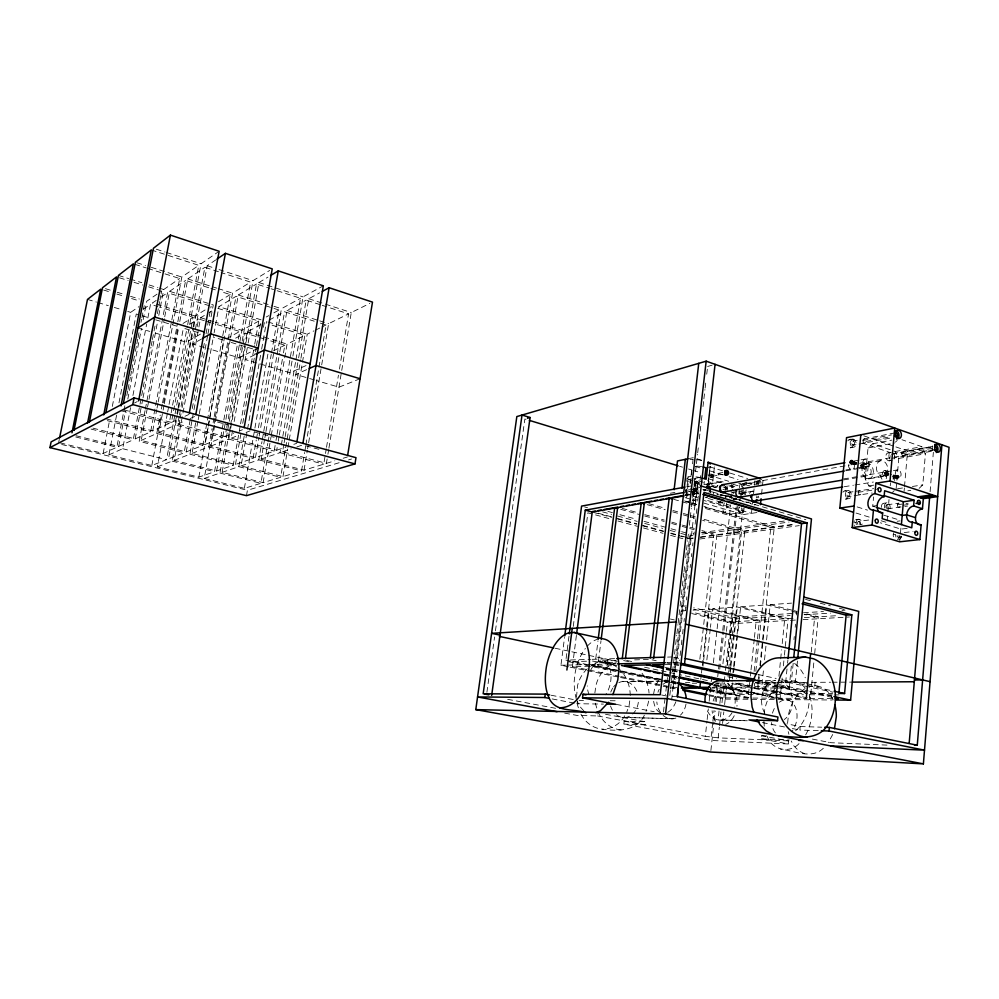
<?xml version="1.0" encoding="UTF-8"?>
<svg xmlns="http://www.w3.org/2000/svg" width="999" height="999" viewBox="0 0 999 999"><rect width="100%" height="100%" fill="white"/><g stroke="black" fill="none" stroke-linecap="round" stroke-linejoin="round"><path stroke-width="0.75" stroke-dasharray="5 3.75" d="M727.747 490.309L726.997 485.714M704.72 489.398A3.634 2.797 80 0 0 704.52 490.284L704.857 490.646A3.634 2.797 80.1 0 1 705.044 489.772M930.094 491.695L933.366 452.285M893.031 476.186L897.427 478.146L897.776 476.323L893.593 475.124L893.056 475.924L897.427 478.146M919.117 488.361L922.789 484.89L925.411 453.746L921.802 446.678L901.96 439.722M888.835 473.913C879.545 470.566 892.969 478.946 887.349 473.426M899.712 541.808L901.048 526.411M904.095 491.258L904.382 487.937M904.495 486.613L907.579 450.961L932.417 446.491L893.094 453.571M896.103 488.961L898.775 458.429L895.216 451.498L872.701 443.768L868.031 447.952L865.184 478.908L868.843 485.926L874.512 487.749M897.452 475.761L896.615 477.822M887.124 521.028L887.799 513.361M887.936 511.838L889.023 499.562M890.246 485.764L890.521 482.704M875.686 507.117L872.739 506.193L873.576 496.978M867.719 471.029L868.143 466.358L869.03 466.808A4.845 3.434 80.3 0 1 870.079 474.9A4.845 3.434 80.3 0 1 864.397 471.953A4.845 3.434 80.3 0 1 868.143 466.358M860.776 465.759L861.538 464.373L863.511 464.96L862.961 466.883L860.776 465.759L862.774 466.883M832.142 698.651L810.351 698.488L813.948 661.226M814.684 653.571L818.231 616.795L804.719 613.374M814.734 686.188L815.109 682.317M856.393 463.299C851.648 461.338 859.714 467.532 853.945 462.487M818.268 730.644L799.874 730.032L800.211 726.535L786.9 723.875M811.25 652.147L814.66 617.007L804.17 614.36M754.757 686.588L785.189 687.162L787.424 664.772M787.574 663.224L787.886 660.114M832.404 697.402L789.16 688.024L791.37 665.784M793.968 639.622L794.28 636.538M795.192 627.31L795.504 624.225M796.415 614.997L796.727 611.912M798.925 589.76L799.237 586.663M793.181 663.299L791.345 681.817L785.714 681.842L832.891 692.195M788.273 743.968L788.586 740.883L761.688 735.714L761.375 738.835L788.273 743.968L711.987 740.496L623.851 724.113L624.213 721.128L645.441 721.778L645.079 724.824L623.851 724.113M797.452 661.038L795.316 682.692L777.447 682.779M778.933 676.211L781.593 649.812M782.217 643.606L784.727 618.768L737.312 606.992L712.512 608.753L710.451 627.36M779.382 692.607L806.755 698.463L780.119 698.251L782.142 678.046M783.378 665.846L784.29 656.693M784.44 655.169L788.124 618.568L740.646 606.743L737.712 634.203M775.324 690.983L761.625 688.061L763.736 667.532M764.522 659.852L765.946 646.053M766.583 639.922L770.217 604.632L791.545 603.121M708.741 694.705L723.925 697.826L748.089 698.014L749.737 682.354M750.386 676.161L750.861 671.515M751.023 669.967L754.27 639.01M754.432 637.462L756.218 620.441L709.34 608.978L693.094 610.139M754.108 671.465L757.342 640.421M757.504 638.873L759.452 620.242L712.512 608.753M754.307 685.926L754.582 683.328M755.831 671.241L759.04 640.409M759.203 638.861L770.803 527.372L703.571 507.954M757.692 687.212L758.978 674.8M759.939 665.484L774.287 526.898L703.97 506.53M777.871 692.282L758.104 688.061L759.59 673.713M760.376 666.058L762.911 641.595M763.061 640.059L766.708 604.894L796.678 612.462M751.797 510.314L751.473 513.361L705.818 499.999M752.447 504.22L752.784 501.173M753.558 493.881L754.957 480.769M761.563 494.218L763.136 479.308M709.153 690.896L719.742 693.094L720.741 683.84M722.914 663.786L726.261 632.929M726.435 631.38L727.434 622.127L795.491 618.131M741.758 494.767L742.257 490.147M719.055 710.951L718.081 719.967L747.339 720.754M719.867 703.433L722.14 682.492M739.272 507.592C735.701 513.136 743.618 514.06 741.408 507.854M742.844 494.655L743.481 488.773M744.867 485.689L744.43 483.541L742.881 483.703M788.586 740.883L718.194 737.861L719.342 727.16M719.517 725.636L721.003 711.875M721.99 702.697L724.138 682.829M724.3 681.281L724.799 676.648M725.474 670.466L729.145 636.5M729.307 634.952L742.981 508.329M744.48 494.43L744.817 491.346M712.312 687.287L724.725 687.275L725.137 683.478M727.11 665.159L730.456 634.153M730.619 632.604L741.545 531.356L702.622 520.342M703.87 503.071L743.393 514.572L744.105 507.967M745.541 494.755L746.415 486.55M746.578 485.102L746.89 482.205L738.748 483.653M723.925 697.826L725.436 683.816M727.434 665.222L730.781 634.24M730.943 632.692L732.617 617.22L797.302 613.161M722.577 723.488L723.825 711.875M724.612 704.62L726.473 687.287L789.173 700.486M708.741 695.641L725.449 699.075L727.534 679.72M728.021 675.224L728.508 670.666M728.671 669.143L732.105 637.237M732.267 635.714L734.065 619.005L790.172 615.571M714.372 684.377L728.059 687.262L728.471 683.466M729.769 671.428L730.257 666.808M730.431 665.272L733.728 634.49M733.903 632.954L744.867 530.906L702.884 518.993M709.952 688.111L728.596 688.086L729.145 683.041L748.663 687.212M729.47 680.007L730.119 673.913M730.281 672.402L730.781 667.832M730.943 666.308L737.312 606.992M709.265 689.947L730.656 694.405L732.142 680.506M732.304 678.958L732.804 674.325M732.966 672.777L733.466 668.144M733.628 666.595L736.937 635.701M737.1 634.153L738.761 618.718L693.731 607.767M748.501 691.583L731.942 688.086L732.492 683.029L780.619 693.306L807.254 693.393L779.907 687.487M733.628 672.352L734.115 667.769M734.277 666.246L737.549 635.739M729.907 498.076L730.207 495.317M731.418 487.874L731.855 483.891M718.194 737.861L705.319 736.313L706.992 721.053M707.155 719.53L708.328 708.853M709.165 701.223L710.676 687.487M711.85 676.748L711.338 681.393L679.445 674.625M713.386 662.799L716.945 630.282M717.12 628.733L730.706 504.82M731.393 498.626L732.417 489.335M732.579 487.787L732.916 484.69M711.201 736.55L712.699 722.752M712.861 721.216L714.035 710.489M715.034 701.286L717.045 682.879M717.719 676.71L718.381 670.541M718.556 668.993L722.589 631.93M722.764 630.381L736.226 506.818M710.888 750.586L714.01 721.89M714.173 720.341L715.184 711.038M716.196 701.735L718.219 683.129M719.742 669.168L723.788 631.955M723.963 630.406L737.449 506.368M738.798 493.968L739.31 489.31M739.472 487.762L739.809 484.665L849.425 465.097M740.034 500.549L741.033 491.308M699.849 659.215L713.686 535.164L701.685 531.83M700.786 679.27L701.31 674.625M701.485 673.076L702.172 666.882M702.334 665.334L706.468 628.146M706.643 626.598L716.857 534.727L701.822 530.544M702.984 666.183L703.496 661.55M703.671 660.002L707.105 629.083M707.28 627.534L709.34 608.978M725.436 488.923L725.724 486.288M706.855 659.927L710.277 628.908M726.548 503.084C728.771 515.921 719.542 515.222 724.412 502.909M714.347 467.657L712.624 482.992L708.303 481.693L710.039 466.333M708.303 481.693L710.177 465.584M722.839 472.49L711.937 474.562C710.289 477.11 714.073 476.036 712.225 473.713L710.689 473.888M787.587 723.076L788.573 714.322A34.441 24.038 -80.6 0 1 805.831 688.236M692.744 494.617L693.606 487.125M670.379 690.471L669.68 696.603L675.699 696.64M670.554 688.948L675.486 646.053M675.661 644.517L676.723 635.339M676.897 633.803L677.946 624.612M678.096 623.376L681.218 596.216M681.393 594.68L683.865 573.089M684.053 571.553L684.939 563.836M685.639 557.679L686.35 551.51M686.525 549.962L687.587 540.709M687.774 539.173L688.661 531.456M689.36 525.299L690.072 519.13M690.247 517.582L691.308 508.329M691.495 506.793L692.557 497.539M692.732 495.991L693.793 486.75M693.968 485.202L694.854 477.497M695.566 471.328L696.278 465.159M696.453 463.611L697.514 454.37M697.689 452.822L698.576 445.117M699.288 438.948L699.999 432.779M700.174 431.231L701.236 421.99M701.41 420.442L702.297 412.737M703.009 406.568L703.721 400.399M703.895 398.851L704.957 389.598M705.132 388.062L706.018 380.357M706.73 374.188L707.442 368.019M693.044 490.946L693.656 491.808L694.467 491.133L693.955 489.148L692.794 489.36M693.493 495.516L695.391 478.996M693.381 503.296L695.928 481.168L696.89 481.056L698.064 481.406L695.529 503.484L693.381 503.296L695.529 503.484M695.204 489.335L697.102 489.735L694.967 489.498L696.153 481.081M671.628 699.949L673.763 681.343L671.353 681.368L675.861 682.305M620.741 676.573L673.089 687.362L690.646 534.178L693.693 533.753M672.901 662.499L676.922 662.399L697.252 484.865L694.205 485.414M696.877 489.835L698.064 481.406M697.252 490.172L697.727 485.989L695.779 486.351L699.899 487.574M665.222 664.497L679.133 664.173L679.607 660.002M680.119 655.519L680.644 650.886M681.355 644.717L681.88 640.072M682.592 633.903L683.116 629.27M684.003 621.54L684.352 618.456M685.239 610.726L685.589 607.642M686.475 599.912L686.825 596.828M687.699 589.098L688.061 586.013M688.935 578.296L689.298 575.199M690.172 567.482L690.521 564.385M691.408 556.668L691.758 553.571M692.644 545.854L692.994 542.769M693.88 535.039L694.23 531.955M695.117 524.225L695.641 519.592M696.353 513.411L696.877 508.778M697.764 501.061L698.463 494.88M700.037 480.232L700.561 475.661M704.345 481.518L703.995 484.565L712.624 482.992M685.539 491.833L685.888 488.836M686.763 481.331L687.112 478.334A4.183 0.999 6.2 0 1 690.833 477.622L691.87 468.506M686.113 494.23L688.024 477.697M690.496 502.897L686.138 501.635L688.698 479.545L693.269 478.671M663.473 712L665.534 694.143M665.883 691.183L667.769 674.899L664.772 674.238M690.634 479.17L690.284 482.217L686.35 481.043M690.259 483.766L690.609 480.694M691.32 474.55L691.845 469.942M692.557 463.798L693.094 459.19M764.173 714.547L764.759 709.452A34.828 23.814 -80.4 0 1 775.311 688.236M607.604 663.211L608.066 659.477M576.411 635.389L572.415 666.62L594.83 666.108L597.989 640.896M669.854 681.043L597.852 666.033L600.998 640.759M564.685 713.124L576.91 715.396L597.602 715.946L597.989 712.836M577.547 701.473L577.272 703.708L603.433 704.095M573.264 626.41L587.887 512.812L611.925 519.368M568.581 666.82L560.938 665.259L564.547 637.437M566.108 658.566L569.105 635.376M648.663 701.098L646.066 711.4M629.745 700.886L629.07 705.794L626.673 712.312M486.9 692.282L494.58 636.975M495.442 630.794L524.862 419.006L527.834 419.917M594.855 693.019L595.928 685.439A33.978 27.26 89 0 1 616.221 662.674M264.635 439.148L261.176 459.053L304.033 470.179L323.738 464.173L325.262 454.97M325.512 453.446L326.273 448.838M326.523 447.302L338.436 375.224M339.448 369.093L348.576 313.873L328.097 307.242M283.866 444.205L282.567 451.785L326.411 463.361L327.66 455.744M327.922 454.22L328.671 449.65M328.921 448.126L341.483 371.953M341.733 370.429L351.273 312.55L369.83 303.421M304.033 470.179L307.367 450.337M307.617 448.813L308.391 444.23M308.641 442.707L321.441 366.408M321.69 364.885L328.609 323.688L348.576 313.873M260.564 355.307L241.059 465.909L282.979 476.585L301.536 470.941L304.633 452.497M304.882 450.961L305.657 446.353M305.919 444.817L326.061 324.937L320.13 323.052M261.176 459.053L280.02 452.647L281.069 446.553M281.331 445.017L295.704 361.139M295.966 359.615L306.156 300.137L320.779 304.87M284.128 442.682L284.902 438.136M285.165 436.613L298.389 359.315M298.639 357.804L308.741 298.738L319.618 292.869M229.196 432.667L222.115 472.352L263.112 482.642L280.619 477.31L300.674 359.79M300.936 358.254L304.845 335.364L268.569 324.101M282.979 476.585L287.675 449.026M287.937 447.502L288.986 441.371M289.235 439.847L307.242 334.19L313.961 330.881M263.112 482.642L271.016 436.963M271.278 435.439L287.075 344.093L304.845 335.364M230.307 339.235L210.989 446.041L255.457 457.567L274.176 451.111L275.749 441.933M276.011 440.409L276.81 435.826M277.073 434.303L300.487 298.289L271.141 288.786M232.53 430.631L231.181 438.199L276.711 450.237L278.009 442.632M278.271 441.121L279.058 436.563M279.32 435.04L292.632 357.58M292.894 356.069L303.059 296.89L323.326 285.814M255.457 457.567L258.941 437.624M259.203 436.088L273.938 351.673M274.201 350.137L281.443 308.703L300.487 298.289M241.059 465.909L258.778 459.877L261.975 441.558M262.238 440.022L276.848 356.056M277.123 354.533L284.565 311.775L314.21 321.178M264.91 437.612L265.709 433.017M265.971 431.481L279.545 353.359M279.807 351.823L287 310.464L306.156 300.137M215.06 418.556L204.221 478.446L244.355 488.349L260.889 483.316L267.794 443.419M268.057 441.883L282.417 359.028M283.479 352.884L284.802 345.217L265.659 339.385M261.651 349.163L266.521 321.516M244.355 488.349L268.007 353.471M246.466 495.654L247.415 490.272L341.121 462.137M197.914 421.316L192.033 453.409L235.464 464.473L253.072 458.391L256.281 440.035M256.543 438.511L257.355 433.916M258.416 427.797L271.253 354.383M271.528 352.847L279.021 310.027L236.001 296.378L218.906 306.693L214.148 332.667M204.345 315.472L200.637 317.719L174.188 460.339L216.633 470.979L233.229 465.247L240.297 425.374M240.572 423.838L254.445 345.604M254.72 344.068L258.803 321.066L216.733 308.004M235.464 464.473L241.134 432.505M242.745 423.364L255.145 353.321M255.419 351.798L256.231 347.227M256.493 345.704L261.089 319.817L218.906 306.693M222.115 472.352L238.811 466.67L244.755 432.992M263.411 327.347L264.223 322.752L267.12 323.651M167.37 413.511L157.355 466.87L198.863 477.122L214.523 471.715L237.263 345.204M238.349 339.111L239.723 331.481L211.8 322.989M216.633 470.979L250.587 282.13L221.104 272.577M179.158 416.533L177.76 424.088L225.087 436.588L226.448 429.008M226.711 427.497L241.92 342.657M242.183 341.146L253.022 280.632L269.68 270.454M204.221 478.446L219.98 473.076L228.971 422.864M229.246 421.353L245.03 333.104L258.291 337.138M229.47 431.143L230.294 426.561M230.569 425.037L247.203 331.93L261.601 324.163M210.989 446.041L228.771 439.135L230.419 429.92M230.694 428.384L245.779 343.918M246.041 342.382L256.468 284.028L269.668 288.311M234.141 421.566L247.889 344.455M248.164 342.944L258.928 282.555L267.957 277.11M164.048 405.157L158.891 432.517L205.045 444.493L208.104 427.684M208.379 426.148L209.49 420.042M209.765 418.506L232.542 293.157L250.587 282.13M192.033 453.409L208.729 446.915L212.038 428.671M213.137 422.589L213.961 418.032M214.236 416.508L236.001 296.378M215.334 417.02L228.946 341.77L256.431 350.012M230.582 337.712L238.311 294.992L256.468 284.028M198.189 419.78L199.026 415.197M199.313 413.673L213.873 334.203M147.265 408.491L141.184 440.434L186.226 451.923L202.809 445.379L222.49 337.212M222.765 335.689L230.245 294.555L221.328 291.733M198.863 477.122L223.739 340.209L213.274 337.088M177.859 408.753L168.519 458.916L184.116 452.759L190.31 419.18M192.27 408.504L204.37 342.882M206.056 333.728L211.114 306.256M186.226 451.923L192.145 419.767M192.432 418.244L207.642 335.564M207.929 334.028L213.274 304.932L169.58 291.333L164.648 317.195M174.188 460.339L189.91 454.233L196.054 420.716M123.689 409.802L171.428 422.415L188.661 330.145M189.785 324.113L201.061 263.748L217.932 252.098M116.608 415.084L108.866 454.895L151.811 465.497L166.533 459.702L174.813 415.284M175.1 413.761L193.082 317.282L159.316 307.005M178.134 407.23L192.857 328.196M193.144 326.673L195.13 316.034L206.194 309.265M158.891 432.517L175.512 425.087L177.223 415.896M177.51 414.373L178.359 409.777M178.646 408.241L193.469 328.584M193.756 327.06L204.882 267.32L219.618 272.09M179.445 415.022L207.193 265.746L215.697 259.965M157.355 466.87L172.178 461.113L179.845 419.842M180.132 418.306L180.981 413.723M182.118 407.617L196.029 332.717M197.165 326.598L198.576 318.956L204.458 320.741M141.184 440.434L156.781 433.466L160.24 415.097M161.401 408.978L162.263 404.383M162.55 402.859L177.547 323.276M177.834 321.74L185.627 280.419L209.428 287.962M151.811 465.497L161.314 415.097M163.611 402.884L177.997 326.511L155.632 319.817M164.335 403.633L178.646 327.597M179.783 321.516L187.8 278.933L204.882 267.32M167.645 411.988L168.794 405.881M169.081 404.358L183.379 328.122M106.269 418.868L152.722 430.919L169.193 423.426L170.904 414.31M171.179 412.787L172.328 406.705M172.602 405.182L187.387 326.136M187.675 324.625L198.764 265.334L166.109 254.757M886.3 474.65L887.299 473.813L886.675 472.689M92.957 428.146L135.165 438.911L150.624 431.868L171.528 321.466M171.828 319.93L179.658 278.521L162.3 273.014M152.722 430.919L156.756 409.59M157.043 408.067L157.904 403.496M158.192 401.973L181.818 277.035L198.764 265.334M862.312 466.271L863.511 464.96M76.036 435.714L118.669 446.416L133.204 439.797L147.165 366.883M147.452 365.359L150.949 347.128M151.236 345.604L152.11 341.046M152.397 339.535L155.307 324.338M157.355 313.711L159.678 301.548M159.965 300.037L160.839 295.479M161.126 293.956L161.713 290.921L146.728 301.261L142.595 322.652M135.165 438.911L141.583 405.369M141.87 403.846L142.745 399.275M143.044 397.752L157.617 321.528M158.779 315.434L163.736 289.523L179.658 278.521M145.042 410.689L139.198 441.321L184.116 452.759M145.342 409.153L167.532 292.732L209.665 305.806M147.565 406.968L148.714 400.886M149.013 399.363L164.36 318.718M60.14 442.857L103.134 453.471L116.821 447.252L123.601 412.225M123.888 410.701L125.075 404.607M126.836 395.479L127.722 390.909M128.022 389.385L130.37 377.197M130.669 375.674L131.556 371.116M131.843 369.593L135.09 352.834M135.389 351.311L136.563 345.229M136.863 343.706L137.737 339.136M138.037 337.612L139.211 331.518M140.984 322.377L141.571 319.33M141.87 317.819L144.231 305.632M118.669 446.416L125.462 411.276M127.822 399.051L141.408 328.771M108.866 454.895L122.677 448.713L130.582 407.679M132.929 395.517L146.691 324.076M147.864 317.994L150.499 304.32L157.842 306.556M103.134 453.471L109.64 420.092M112.313 406.431L130.682 312.35L138.923 306.656M118.981 402.834L136.251 314.011L140.722 315.347M58.654 442.495L59.266 439.448M751.748 484.49L751.023 483.166L750.561 484.527M725.886 495.929A3.696 2.822 80.3 0 1 725.873 496.89L726.011 496.653A4.296 3.284 80.3 0 0 726.011 495.541M693.044 490.709L700.399 488.798M723.413 511.988L725.536 512.175M888.436 473.226L887.299 474.288L888.074 475.162M893.593 475.124L894.555 475.936L893.606 476.998M861.175 466.333L862.224 465.509L861.925 464.435M869.03 466.808L869.854 464.123M855.032 463.174L851.36 461.838M805.669 734.864L808.403 729.682L811.063 720.878L812.087 711.675A34.828 23.814 -80.4 0 0 809.04 694.705M832.704 734.527L828.258 742.594M644.355 715.197C637.025 731.343 617.482 731.393 602.484 729.195C592.732 728.446 584.353 721.678 580.357 712.924M624.712 715.846C620.329 723.838 611.675 729.282 602.484 729.195M749.4 493.344L750.386 492.207A6.918 5.207 80.6 0 1 755.594 491.995M742.157 494.567L743.144 493.431A6.868 5.195 80.6 0 1 748.338 493.219M711.6 484.527L712 484.078A6.968 5.332 80.1 0 1 717.357 483.891M795.579 730.781C805.244 722.477 809.34 709.565 809.402 697.127A39.186 29.196 87.7 0 0 809.153 692.806M892.444 492.382L894.267 490.671M895.379 442.145L897.252 440.434M738.823 511.713L740.958 511.975M799.038 743.631C789.397 754.083 771.54 749.725 767.232 736.388M143.381 309.166L150.499 304.32M156.206 300.437L152.422 303.009L195.13 316.034M161.239 297.015L167.532 292.732M169.58 291.333L185.627 280.419M823.326 748.288C811.3 759.839 794.33 750.536 780.431 749.188M183.029 323.439L193.082 317.282M218.494 301.748L230.245 294.555M189.71 324.3L198.576 318.956M209.303 312.487L211.776 310.989M200.424 334.128L186.401 342.22L151.199 331.843M201.623 338.948L192.632 344.056L205.732 347.914M226.398 338.761L239.723 331.481M258.803 321.066L241.883 330.307L215.359 322.215M266.209 317.02L268.768 315.622M273.888 312.824L279.021 310.027M235.652 338.162L245.03 333.104M269.093 320.117L284.565 311.775M134.515 402.997L137.25 401.573M258.229 348.139L239.211 357.779L207.193 348.339M254.782 354.77L245.205 359.553L290.022 372.752L307.455 364.935M273.601 350.724L284.802 345.217M315.309 330.219L320.691 327.585M322.028 326.923L326.061 324.937M171.428 422.415L178.197 419.33M184.965 416.258L189.023 414.41M177.76 424.088L184.59 421.029M190.047 418.593L195.504 416.146M306.581 369.68L295.791 374.463L315.147 380.157M360.065 378.733L338.961 387.187L316.633 380.607M205.045 444.493L222.69 437.537L175.512 425.087M225.087 436.588L233.778 433.166M239.56 430.881L242.457 429.732M231.181 438.199L239.298 435.04M246.066 432.417L250.137 430.831M276.711 450.237L285.252 447.277M293.806 444.33L296.653 443.344M282.567 451.785L291.171 448.851M296.903 446.903L302.635 444.955M326.411 463.361L334.79 460.814M343.181 458.254L347.377 456.98M348.551 459.902L351.523 459.003M707.617 366.471L712.087 365.184M697.814 481.58L695.916 481.243M757.991 481.943C755.818 484.04 760.551 483.766 757.991 481.943L743.98 484.415L743.693 485.739M689.298 458.491L693.269 457.667M705.893 467.832L714.522 466.121M849 439.81L852.734 439.073M852.934 441.108L857.179 440.284M864.272 438.898L895.816 432.717M862.986 440.434L891.533 434.89M865.946 441.458L891.508 436.513M853.333 445.179A2.048 1.461 79.4 0 0 854.307 442.107A2.048 1.461 79.4 0 0 851.76 442.157A2.048 1.461 79.4 0 0 853.333 445.179L857.592 444.368M859.003 444.093L891.732 437.799M850.561 447.789L853.546 447.215A4.108 2.922 79.4 0 0 855.481 441.058A4.108 2.922 79.4 0 0 850.374 441.158A4.108 2.922 79.4 0 0 853.546 447.215M872.701 443.768L891.782 440.134M694.792 478.384L702.409 476.935M712.112 476.361L723.014 474.3M711.026 477.485A1.811 1.386 79.5 0 0 711.975 474.75A1.811 1.386 79.5 0 0 709.565 474.825A1.811 1.386 79.5 0 0 711.026 477.485L712.187 477.26A1.811 1.386 79.5 0 0 713.149 474.525A1.811 1.386 79.5 0 0 710.726 474.6A1.811 1.386 79.5 0 0 712.187 477.26M868.031 447.952L894.43 442.994M686.6 486.813L692.682 485.701M707.529 484.34L721.753 481.743M895.216 451.498L921.802 446.678M888.348 452.847L891.358 452.297M670.366 493.231L674.924 492.407M685.564 490.484L691.645 489.385M693.169 489.11L699.25 488.012M708.516 487.225L717.707 485.576M853.92 461.088L859.664 460.052M861.101 459.79L865.396 459.028M891.57 454.295L934.914 446.503M685.239 492.257L689.785 491.446M901.797 453.758L932.167 448.339M714.01 487.637L717.045 487.1L719.155 482.779A7.018 5.357 80.1 0 1 723.164 481.93M693.843 491.833L700.574 490.634M703.308 490.147L706.043 489.66M759.053 480.032L761.775 479.545M850.948 464.822L933.366 450.099M705.406 489.398A3.859 2.972 80 0 0 705.194 490.334L704.345 490.484A3.859 2.972 80 0 1 704.532 489.56M904.657 454.745L933.516 449.612M692.757 492.944L693.93 492.744M891.97 458.291L935.326 450.636M685.626 495.129L698.701 492.832M866.932 463.149L881.343 460.614M685.564 495.629L698.638 493.331L691.308 491.171M898.775 458.429L925.411 453.746M747.077 485.676L749.824 485.202M753.983 484.465L758.166 483.741M889.16 460.814L892.169 460.289M845.878 469.93L855.032 468.344M856.568 468.069L867.244 466.221M845.728 470.804L857.604 468.743M859.04 468.494L866.22 467.245A4.146 2.947 80.1 0 0 868.156 461.001A4.146 2.947 80.1 0 0 863.036 461.151A4.146 2.947 80.1 0 0 866.22 467.245M732.055 492.532L737.649 491.57M739.048 491.333L741.845 490.846M721.765 494.742L721.84 494.73A4.071 3.097 80.3 0 0 721.827 495.779M733.766 492.682L730.981 491.858M686.138 501.635L690.709 500.861M692.232 500.599L699.862 499.3M752.909 491.183L738.498 493.631A6.831 5.17 80.6 0 1 741.171 494.43M843.443 478.946L892.007 470.841M893.456 470.591L897.801 469.867M843.768 479.895L868.206 475.836M733.94 500.636A6.831 5.17 80.6 0 1 733.953 498.876L736.812 498.401M865.184 478.908L891.645 474.562M720.616 502.822L722.964 502.435A6.306 4.82 80.3 0 1 720.466 501.698M868.506 478.896A7.93 5.632 80.3 0 0 872.189 466.92A7.93 5.632 80.3 0 0 862.412 467.27A7.93 5.632 80.3 0 0 868.506 478.896L882.941 476.535A8.017 5.644 80.3 0 0 886.625 464.423A8.017 5.644 80.3 0 0 876.797 464.76A8.017 5.644 80.3 0 0 882.941 476.535M896.178 477.41A1.523 1.074 -68.5 0 1 898.001 475.874A1.523 1.074 -68.5 0 1 897.776 478.409A1.523 1.074 -68.5 0 1 896.178 477.41L896.553 477.347M898.076 477.11L899.237 477.297M745.953 502.522L749.025 502.022M844.217 486.725L853.421 485.239M854.957 484.99L873.388 482.03M892.819 478.908L898.625 477.972A4.083 2.847 80.5 0 0 900.474 471.803A4.083 2.847 80.5 0 0 895.516 471.99A4.083 2.847 80.5 0 0 898.625 477.972M868.843 485.926L874.737 484.99M844.904 490.909L847.889 490.434M848.101 492.495L853.783 491.608M855.206 491.383L873.626 488.636M858.178 492.32L876.523 489.485M897.577 488.736L903.508 487.824M912.412 486.476L922.789 484.89M848.501 496.603A2.06 1.486 80.9 0 0 849.487 493.456A2.06 1.486 80.9 0 0 846.915 493.581A2.06 1.486 80.9 0 0 848.501 496.603L852.771 495.941M854.195 495.729L872.115 492.994M743.393 514.572L756.942 512.537M845.716 499.1L848.713 498.651A4.133 2.972 80.9 0 0 850.661 492.37A4.133 2.972 80.9 0 0 845.516 492.607A4.133 2.972 80.9 0 0 848.713 498.651M907.829 490.796L910.788 490.347M883.853 503.234L886.875 502.797M872.739 506.193L877.122 505.569M887.087 504.807L898.588 503.184M897.352 504.757L908.166 503.234M701.323 532.679L786.775 520.691M903.096 505.269L911.712 504.07M692.819 535.402L689.76 535.826L672.839 683.353L675.898 683.328M701.985 534.128L789.085 522.04M887.487 508.841L907.604 506.056M690.159 538.374L693.106 537.974M700.461 536.962L793.993 524.2M690.109 538.811L693.056 538.411M700.411 537.412L795.466 524.475M699.912 538.998L799.275 525.611M856.393 519.542L858.69 519.243A4.196 2.997 81.9 0 1 862.112 524.325L859.814 524.612A4.183 2.997 81.9 0 0 855.631 519.73M857.192 519.642L859.477 519.343M857.904 524.525A2.098 1.498 81.9 0 1 858.903 521.328L870.641 519.78M853.808 522.802L856.093 522.502M897.177 521.266L900.087 520.891M907.154 528.371L901.023 529.12L880.344 522.789M904.195 532.579L913.098 531.518M893.243 534.727L895.566 534.453A4.121 2.885 82.3 0 0 898.113 539.335A4.121 2.885 82.3 0 0 901.348 536.201L899.025 536.475M898.663 537.375L901.635 537.037M686.251 605.943L681.668 606.293L686.163 607.38M685.714 610.664L681.131 611.001L684.128 611.713M740.646 606.743L766.708 604.894M803.471 612.774L823.488 611.525M841.982 610.364L845.054 610.164M804.183 614.722L830.669 613.099M804.345 617.607L838.373 615.609M795.404 620.067L738.261 623.339L691.708 612.112M803.121 619.63L849.45 616.982M570.529 659.977L590.559 659.377M592.095 659.328L615.209 658.641M667.582 657.092L672.202 656.955M586.5 661.226L568.718 661.713L662.974 681.306M592.482 661.051L615.222 665.122M616.196 660.389L598.488 660.888L615.234 664.41M634.602 659.877L650.149 659.44L656.206 660.751M591.021 666.008A33.367 26.985 89.2 0 1 604.682 662.524L615.546 662.237M560.938 665.259L565.496 665.147M567.02 665.109L586.788 664.622M588.311 664.585L615.684 663.91M666.907 662.649L671.565 662.537M597.852 666.033L617.02 665.596M622.502 681.543L662.25 681.243M663.786 681.231L669.904 681.193A18.881 14.798 88.7 0 0 662.749 684.64M756.743 680.544L775.162 680.406M629.919 681.668L658.89 681.455M755.594 680.756L761.151 680.706M673.638 682.542L669.055 682.567L675.861 683.978M685.451 682.467L689.884 682.442M755.207 682.654L775.174 682.542M776.71 682.529L830.581 682.23M832.117 682.217L850.686 682.117M692.22 683.241L696.653 683.216M715.159 683.116L724.475 683.066M755.556 682.904L778.383 687.15M775.923 682.792L762.15 682.866L807.791 692.744M673.089 687.362L677.522 687.349M728.059 687.262L752.634 687.225M731.942 688.086L748.863 688.074M750.411 688.061L758.104 688.061M761.625 688.061L775.386 688.036M776.922 688.036L789.16 688.024M719.742 693.094L748.601 693.194L712.974 685.689M753.333 693.206L774.225 693.281M810.838 693.406L832.629 693.481M730.656 694.405L774.05 694.605M775.599 694.605L803.496 694.73M809.702 694.767L832.954 694.867M834.502 694.879L839.148 694.892M752.834 698.051L776.71 698.226M725.449 699.075L832.242 699.999M579.145 700.361L583.503 700.411M610.139 700.711L616.171 700.786M804.894 683.316L794.43 681.006L788.211 680.868A34.828 23.814 -80.4 0 0 781.992 683.041M833.166 699.912A34.441 24.038 -80.6 0 0 818.356 686.288L812.087 686.126A34.441 24.038 -80.6 0 0 809.552 686.7M625.736 717.444L673.351 718.731M722.04 720.054L748.263 720.766M621.952 717.357L669.48 718.643M800.211 726.535L821.678 727.197M761.688 735.714L769.043 736.013M761.375 738.835L789.335 740.009M701.61 466.508L695.341 466.021M886.975 745.104L830.931 742.707L809.689 738.561M699.687 483.279L693.418 482.767M700.873 477.647L697.689 477.085A13.012 3.084 6.2 0 0 694.28 476.71M701.76 460.427L699.637 460.052A12.975 3.222 6.1 0 0 696.241 459.69M597.602 715.946L645.079 724.824M507.667 699.325L556.106 708.391M624.213 721.128L705.319 736.313M605.481 714.248L645.441 721.778M552.185 698.925L574.313 703.146M551.148 695.254L573.276 699.5M616.283 704.382L654.208 711.725M762.437 722.602L784.889 727.06M792.382 728.546L799.874 730.032M661.588 694.967L668.331 696.328M572.415 666.62L619.23 676.261M570.104 667.132L618.993 677.185M620.516 677.497L661.65 685.963M663.174 686.276L669.243 687.524M670.766 687.836L675.324 688.773M709.69 689.36L749.849 697.727M594.83 666.108L662.225 680.132M663.723 680.444L668.219 681.38M671.216 682.005L675.711 682.941M709.465 689.972L748.089 698.014M565.909 660.114L589.822 665.084M591.346 665.409L662.974 680.319M664.497 680.631L677.422 683.328M664.497 681.618L667.532 682.242M621.178 729.919C611.288 729.158 602.834 722.24 598.813 713.361M664.173 673.776L677.871 676.66M750.012 691.895L774.1 696.99M775.599 697.302L780.119 698.251M604.432 661.513L614.997 663.736M663.973 674.462L676.123 677.022M714.098 685.027L724.725 687.275M728.596 688.086L773.701 697.602M663.923 674.675L676.098 677.235M714.685 685.376L748.875 692.582M663.848 675.361L677.522 678.234M666.108 668.406L669.118 669.043M670.629 669.367L678.171 670.978M735.177 683.166L749.787 686.288M626.785 660.464L632.866 661.763M666.296 668.893L670.866 669.867M672.377 670.192L678.458 671.49M623.613 660.551L629.682 661.837M666.096 669.605L670.641 670.579M672.165 670.903L678.234 672.19M754.67 688.486L777.21 693.294M555.207 648.264L570.317 651.46M571.815 651.785L617.182 661.413M644.517 667.207L659.702 670.429M661.226 670.754L677.934 674.3M664.947 667.369L678.546 670.279M738.661 683.141L753.296 686.276M776.847 691.32L810.351 698.488M673.076 662.861L679.133 664.173M757.067 681.068L777.784 685.564M779.27 685.888L785.189 687.162M666.82 663.049L678.945 665.659M727.846 676.748L736.563 678.621M676.922 662.399L681.48 663.398M756.643 679.732L777.834 684.34M779.345 684.665L808.154 690.933M809.677 691.258L832.417 696.203M806.393 683.653L818.356 686.288M757.966 674.475L776.173 678.471M782.242 679.807L832.642 690.896M673.713 657.292L679.77 658.616M670.404 619.018L674.387 619.954M604.682 662.524L611.575 664.16A33.367 26.985 89.2 0 1 616.708 667.007M691.595 613.511L727.434 622.127M693.643 609.203L734.065 619.005M61.688 444.48L247.415 490.272M75.774 436.975L116.821 447.252M122.677 448.713L166.533 459.702M172.178 461.113L214.523 471.715M219.98 473.076L260.889 483.316M770.217 604.632L792.719 610.339M794.217 610.714L797.227 611.475M91.109 429.083L133.204 439.797M189.91 454.233L233.229 465.247M238.811 466.67L280.619 477.31M107.305 420.654L150.624 431.868M156.781 433.466L202.809 445.379M208.729 446.915L253.072 458.391M258.778 459.877L301.536 470.941M805.494 599.4L811.375 600.923M820.179 603.209L830.456 605.881M839.26 608.166L845.129 609.69M121.603 410.876L169.193 423.426M228.771 439.135L274.176 451.111M280.02 452.647L323.738 464.173M217.507 422.065L227.772 424.825M254.633 432.043L274.138 437.287M305.619 445.754L320.529 449.762M598.214 513.211L611.563 516.87M617.494 518.493L636.775 523.763M642.707 525.387L663.473 531.068M670.878 533.104L679.782 535.526M681.268 535.939L687.2 537.562M593.706 512.462L611.5 517.32M617.432 518.943L636.713 524.213M642.644 525.836L663.411 531.518M670.829 533.541L676.76 535.164M678.246 535.564L684.178 537.187M685.664 537.599L692.569 539.485M617.931 521.003L637.462 526.336M643.481 527.971L663.011 533.291M670.529 535.339L676.535 536.975M678.034 537.387L684.04 539.023M607.892 511.376L612.399 512.624M619.929 514.697L636.475 519.255M643.993 521.328L665.059 527.122M671.078 528.783L680.107 531.268M681.618 531.693L690.646 534.178M584.577 506.943L587.587 507.767M602.609 511.888L611.625 514.36M617.632 516.021L637.175 521.378M644.68 523.439L662.712 528.396M670.229 530.457L679.245 532.942M680.744 533.354L686.75 535.002M622.19 508.366L638.723 512.974M644.73 514.647L664.26 520.079M671.778 522.177L680.794 524.687M682.292 525.112L688.299 526.785M689.809 527.197L694.317 528.459M620.679 509.315L638.673 514.31M644.68 515.984L664.185 521.403M671.678 523.488L680.681 525.986M682.18 526.411L688.186 528.071M689.685 528.496L694.193 529.745M648.9 503.683L665.396 508.354M672.889 510.489L681.892 513.036M683.391 513.461L689.385 515.172M690.883 515.596L695.379 516.87M647.227 504.657L665.184 509.74M672.677 511.863L681.655 514.41M683.154 514.835L689.148 516.52M690.646 516.945L695.129 518.219M684.515 500.911L690.496 502.634M691.995 503.071L696.49 504.37M691.945 503.321L696.303 504.582M705.007 507.092L729.682 514.235L743.668 512.1L704.245 500.574M673.688 499.325L696.103 505.794M685.052 497.602L690.784 499.263M692.22 499.687L695.092 500.524M718.194 501.798L729.919 505.244M692.569 496.116L698.463 497.852M693.456 491.146L697.577 492.357M137.987 327.947L149.725 331.406M689.372 491.433L698.338 494.08M721.515 502.322L705.044 497.49A6.856 4.171 -72.8 0 0 707.329 497.09M703.721 489.348L805.893 519.705M702.834 489.635L705.194 490.334M733.953 498.876L736.251 499.55A3.809 2.885 80.6 0 1 736.45 498.626M742.02 501.273L744.305 501.948M716.87 494.218L719.442 494.98M732.567 498.876L735.214 499.65M693.343 488.099L697.464 489.323M690.634 488.673L697.876 490.809M699.775 484.54L694.293 482.904A4.071 2.448 -72.8 0 1 695.691 486.863A4.071 2.448 -72.8 0 1 692.732 490.746M727.472 495.766L733.416 497.539M722.876 486.9L728.721 488.661M711.763 485.189L717.744 486.988M87.487 299.413L96.428 302.085M97.914 302.535L108.342 305.657M114.298 307.442L121.741 309.665M127.697 311.451L130.682 312.35M142.22 315.796L149.663 318.032M184.877 328.571L199.825 333.054M688.698 479.545L693.181 480.881M694.68 481.331L702.16 483.566M711.126 486.263L717.107 488.049M708.229 478.696L722.764 483.091M730.044 485.289L737.312 487.487M728.808 485.851L736.138 488.061M103.646 290.047L111.001 292.295M116.883 294.081L124.238 296.316M131.581 298.551L138.936 300.799M205.931 321.191L210.339 322.54M259.765 337.587L264.186 338.936M733.328 484.34L743.618 487.462M695.167 466.371L701.086 468.181M709.952 470.891L723.251 474.962M729.158 476.773L738.024 479.483M105.444 288.674L115.772 291.82M117.245 292.27L124.613 294.518M130.507 296.316L139.348 299.013M200.637 317.719L213.886 321.765M247.203 331.93L287.075 344.093M679.582 466.271L682.567 467.182M688.511 469.006L691.483 469.905M692.981 470.367L700.411 472.639M707.854 474.912L728.683 481.268M722.539 470.779L710.189 466.983L708.291 483.778L694.467 479.632A4.183 0.999 6.2 0 0 694.642 478.421M729.907 473.051L747.589 478.496M856.043 513.049L870.778 517.582M881.093 520.754L886.987 522.564M697.364 458.928L701.46 460.202M118.431 275.412L128.659 278.596M130.12 279.058L141.821 282.692M149.126 284.965L157.892 287.7M159.353 288.149L163.736 289.523M267.969 321.965L307.242 334.19M119.443 277.797L128.197 280.507M134.016 282.317L142.77 285.04M148.601 286.85L160.252 290.472M857.154 506.918L867.507 510.139M883.79 515.184L900.062 520.242M134.803 264.298L146.378 267.969M147.827 268.431L160.851 272.565M210.914 288.436L215.372 289.847M136.826 262.737L145.529 265.509M151.336 267.345L181.818 277.035M187.8 278.933L210.889 286.276M212.337 286.738L216.671 288.112M218.107 288.574L232.542 293.157M238.311 294.992L272.515 305.856M274.001 306.331L281.443 308.703M287 310.464L318.206 320.379M319.692 320.854L328.609 323.688M151.274 249.95L164.635 254.27M322.24 305.344L326.636 306.768M861.538 464.373L863.336 464.897M861.35 464.435L862.949 464.96M886.887 474.463L888.448 474.975M886.125 474.587L888.261 475.099M156.319 249.213L164.972 252.023M166.421 252.497L201.061 263.748M207.193 265.746L213.112 267.67M219.018 269.58L253.022 280.632M258.928 282.555L303.059 296.89M308.741 298.738L351.273 312.55M862.075 464.572L863.66 465.097M861.163 464.572L862.449 465.509M887.199 474.063L888.723 474.562M887.062 474.275L888.598 474.787M887.412 474.775L885.888 474.275L887.374 474.662M885.988 474.463L887.524 474.962M893.993 475.062L897.914 476.448M862.199 464.76L863.81 465.497M893.406 475.262L897.015 476.448M851.423 461.713L855.156 462.949M893.256 475.437L896.84 476.623M853.808 462.999L856.28 463.823M862.349 465.759L860.813 465.247L862.324 465.884M887.299 473.813L888.798 474.3M852.434 462.824L856.006 464.248M885.826 474.05L887.324 474.55M851.36 463.012L855.831 464.373M851.51 463.149L855.256 464.373M862.349 468.369L864.56 469.093M883.728 475.412L885.888 476.123M897.739 475.761L898.513 476.024M852.709 461.825L856.418 463.049M862.287 465.122L863.81 465.634M894.455 475.449L898.076 476.86M887.324 473.676L888.81 474.175M894.555 475.936L898.026 477.36M862.262 465.384L863.785 465.884M853.895 462.749L856.368 463.561M860.851 465.122L862.399 465.634M885.851 473.676L887.337 474.163M893.056 475.924L896.602 477.097M860.776 465.646L862.299 466.146M881.992 479.195A4.033 2.847 80.5 0 1 881.58 473.289A4.033 2.847 80.5 0 1 885.826 473.913L887.312 474.413M893.031 476.548L896.952 477.672A1.523 1.074 -68.5 0 0 898.551 478.658A1.523 1.074 -68.5 0 0 898.775 476.123A1.523 1.074 -68.5 0 0 896.952 477.672M893.081 476.735L896.665 477.909M896.902 478.696L897.676 478.946M863.773 463.411L865.971 464.135M885.126 470.504L887.287 471.228M853.67 461.7L856.18 462.537M851.86 461.288L856.305 462.662M851.672 461.413L855.419 462.674M852.659 461.6L856.38 462.837M887.337 473.301L888.835 473.801M862.224 465.509L863.66 466.271M885.876 473.538L887.374 474.038M894.205 476.635L897.939 477.609M860.801 465.971L862.362 466.496M894.018 476.81L897.626 478.009M893.131 476.81L897.04 478.209M887.187 472.889L888.723 473.414M886.113 473.076L888.81 473.588M885.976 473.289L887.499 473.801M861.95 465.971L863.523 466.496M861.762 466.146L863.361 466.683M860.876 466.146L862.599 466.808M886.475 472.764L888.598 473.289M886.288 472.889L887.836 473.414M861.363 466.333L863.161 466.808M850.723 439.085L857.716 441.471M862.137 442.982L890.146 452.559M863.748 435.814L894.43 446.416M895.891 446.928L907.579 450.961M804.595 753.721L798.838 750.923L793.993 746.053L791.208 740.996M751.523 504.12L750.336 503.084M583.766 710.838L579.445 706.043L576.498 699.712M707.704 480.107L708.441 480.969M725.574 486.313L725.711 486.513A3.909 2.985 80.1 0 1 726.285 489.448M892.881 476.948L894.729 480.531M595.329 703.209L597.002 708.84M576.935 702.959L578.995 709.864M788.199 731.643L788.923 734.253M576.298 699.275L574.487 691.008L574.138 681.793L575.249 672.227A37.912 21.616 -79 0 1 585.352 648.476M758.416 496.066L758.765 497.827M576.51 697.102L577.547 685.514A33.367 26.985 89.2 0 1 587.387 668.731M763.923 721.178L764.297 726.947M794.617 663.411A39.186 29.196 87.7 0 1 805.294 677.772M764.759 713.274A20.717 15.46 87.9 0 1 768.318 683.653A20.717 15.46 87.9 0 1 790.284 690.746A20.717 15.46 87.9 0 1 784.215 719.555M732.055 712.762A19.73 15.122 88.3 0 1 718.031 719.954A19.73 15.122 88.3 0 1 706.068 707.567M727.272 683.241A19.73 15.122 88.3 0 1 734.39 707.192M794.43 681.006A34.828 23.814 -80.4 0 1 805.231 688.136M713.149 701.073A18.993 12.275 -80 0 1 728.184 687.462A18.993 12.275 -80 0 1 736.95 706.256M734.253 715.734A18.993 12.275 -80 0 1 725.699 724.387M715.734 721.315A18.993 12.275 -80 0 1 712.1 710.714M779.407 702.21A18.482 12.6 -80.5 0 1 795.416 707.242A18.482 12.6 -80.5 0 1 791.857 731.455M775.399 732.941A18.482 12.6 -80.5 0 1 771.54 722.552M772.489 713.149A18.482 12.6 -80.5 0 1 775.686 706.218M629.395 716.308A18.057 14.461 89.1 0 1 616.083 714.522M612.412 710.164A18.057 14.461 89.1 0 1 610.564 706.006M610.789 692.107A18.057 14.461 89.1 0 1 612.762 688.086M613.598 686.9A18.057 14.461 89.1 0 1 615.509 684.839M618.831 682.617A18.057 14.461 89.1 0 1 637.487 693.044M638.336 702.272A18.057 14.461 89.1 0 1 632.679 714.035M675.886 718.081A18.881 14.798 88.7 0 1 656.818 701.96M657.954 692.245A18.881 14.798 88.7 0 1 659.19 689.347M671.178 681.093A18.881 14.798 88.7 0 1 677.459 682.767M686.013 704.07A18.881 14.798 88.7 0 1 680.444 715.172M617.894 667.906A33.367 26.985 89.2 0 1 630.257 695.878M642.045 673.239A33.978 27.26 89 0 1 649.05 693.056M590.834 669.879A20.067 11.476 -79.2 0 1 608.453 665.359A20.067 11.476 -79.2 0 1 605.581 694.78M589.135 694.692A20.067 11.476 -79.2 0 1 587.287 685.863M671.753 675.998A19.493 11.926 -79.6 0 1 675.686 680.456M675.923 701.66A19.493 11.926 -79.6 0 1 667.569 712.412M660.277 712.762A19.493 11.926 -79.6 0 1 653.583 700.624M653.633 694.093A19.493 11.926 -79.6 0 1 660.501 678.433M664.585 675.586A19.493 11.926 -79.6 0 1 667.769 674.899M587.225 646.241A37.912 21.616 -79 0 1 597.365 639.323M899.912 535.764A2.06 1.449 82.3 0 1 898.101 537.262A2.06 1.449 82.3 0 1 897.102 534.39M932.854 450.686A4.158 2.847 80 0 1 932.791 445.691M856.305 524.662A4.196 2.997 81.9 0 1 858.69 519.243M893.456 536.85A4.108 2.885 82.3 0 1 893.805 532.842M899.013 535.414A4.108 2.885 82.3 0 1 897.277 539.497M858.903 521.328A2.098 1.498 81.9 0 1 860.514 524.375M854.42 525.949A4.183 2.997 81.9 0 1 854.02 524.962M854.008 521.778A4.183 2.997 81.9 0 1 854.395 520.891M890.346 456.331A2.01 1.411 80 0 1 890.346 455.806M842.919 492.195A4.121 2.96 80.9 0 1 847.327 492.27A4.121 2.96 80.9 0 1 847.339 498.289A4.121 2.96 80.9 0 1 842.944 497.165M847.789 440.884A4.096 2.922 79.4 0 1 852.147 441.083A4.096 2.922 79.4 0 1 852.172 447.015A4.096 2.922 79.4 0 1 847.801 445.804M884.627 508.016A4.058 2.86 81.4 0 1 887.624 502.897A4.058 2.86 81.4 0 1 889.597 509.577M886.413 508.304A2.023 1.424 81.4 0 1 886.125 505.457A2.023 1.424 81.4 0 1 888.148 505.357A2.023 1.424 81.4 0 1 888.436 508.204M881.405 507.392A4.046 2.86 81.4 0 1 884.227 503.246A4.046 2.86 81.4 0 1 887.124 508.154M885.826 473.913A4.033 2.847 80.5 0 1 885.501 479.707M854.195 464.535A4.096 2.935 80.1 0 1 851.86 469.742A4.096 2.935 80.1 0 1 848.513 464.697M890.521 460.252A4.021 2.822 80 0 1 886.662 459.178A4.021 2.822 80 0 1 886.625 453.821A4.021 2.822 80 0 1 890.471 453.971M890.047 459.178A4.033 2.822 80 0 1 888.923 455.332A4.033 2.822 80 0 1 890.646 452.447M894.018 454.245A4.033 2.822 80 0 1 894.055 459.065M717.544 494.73A6.306 4.82 80.3 0 1 717.881 493.206M710.264 490.447A3.634 2.797 80.1 0 1 710.439 492.307M725.187 496.053A3.696 2.822 80.3 0 1 725.187 497.002L728.046 496.565A4.071 3.097 80.3 0 0 728.046 495.516M735.526 498.051A3.571 2.71 80.6 0 1 736.65 499.3M735.539 499.75A3.584 2.71 80.6 0 1 736.088 498.126M709.515 490.434A4.046 2.46 -72.8 0 1 708.94 492.457M704.52 490.322A4.046 2.46 -72.8 0 1 704.882 489.335M725.986 495.329A4.021 2.485 -72.7 0 1 725.424 497.34M720.741 496.216A4.021 2.485 -72.7 0 1 721.315 494.218M739.36 499.3A3.996 2.498 -72.6 0 1 739.16 500.324M734.29 499.163A3.996 2.498 -72.6 0 1 734.652 498.189M710.114 490.996A3.634 2.797 80 0 1 710.114 491.933M722.627 502.36A6.806 4.208 -72.7 0 1 720.516 501.835M722.914 489.635A6.806 4.208 -72.7 0 1 726.211 489.697M706.493 484.715A6.856 4.171 -72.8 0 1 709.765 484.765M722.939 501.873A6.294 4.808 80.3 0 1 717.02 501.136M735.214 499.388A3.584 2.722 80.6 0 1 735.401 498.513M689.947 459.652A12.975 3.222 6.1 0 1 692.931 459.54M687.974 476.635A13.012 3.084 6.2 0 1 690.971 476.548M690.571 479.582A4.183 0.999 6.2 0 1 687.087 478.196M693.256 495.254A4.196 0.949 6.3 0 1 693.144 495.966M687.637 495.866A4.196 0.949 6.3 0 1 685.451 495.104M685.539 494.38A4.196 0.949 6.3 0 1 688.923 494.18M724.812 486.675A3.909 2.985 80.1 0 1 725.386 489.61M756.805 495.879A3.859 2.897 80.6 0 1 757.379 497.777M756.28 496.94A3.859 2.897 80.6 0 1 756.468 497.927M733.766 493.743A4.108 3.109 80.3 0 1 733.99 491.683M739.397 491.471A4.108 3.109 80.3 0 1 739.997 494.555L742.12 494.193A4.121 3.122 80.3 0 0 741.508 491.108M724.437 495.379A7.018 5.357 80.1 0 1 720.291 494.855M755.544 504.632A6.918 5.207 80.6 0 1 754.22 504.932M739.784 507.205A6.831 5.17 80.6 0 1 738.423 507.03M707.417 497.927A6.931 5.32 80 0 1 706.056 497.29M706.168 484.627A6.931 5.32 80 0 1 708.928 484.527M713.486 492.794A6.931 5.32 80 0 1 713.111 494.48M693.156 489.535A1.823 1.411 79.9 0 1 693.119 492.869M693.219 489.185A1.836 1.411 79.9 0 1 695.179 491.108A1.836 1.411 79.9 0 1 693.194 492.519M710.077 490.272A3.859 2.972 80 0 1 710.264 492.257M725.986 495.866A4.058 3.097 80.3 0 1 725.973 496.915M735.364 499.7A3.809 2.885 80.6 0 1 735.951 497.977M711.151 491.108A3.859 2.972 80 0 1 711.138 492.095M742.981 485.776A1.786 1.349 80.1 0 1 744.068 483.491A1.786 1.349 80.1 0 1 745.591 485.676M742.519 487.037A1.786 1.349 80.1 0 1 741.758 484.777A1.786 1.349 80.1 0 1 743.356 483.803A1.786 1.349 80.1 0 1 744.405 485.889M758.616 484.602A2.26 1.698 80.1 0 1 758.241 480.706M759.065 480.382A2.26 1.698 80.1 0 1 760.976 483.141M757.03 484.465A2.26 1.698 80.1 0 1 757.429 480.681M758.74 480.869A2.26 1.698 80.1 0 1 759.777 483.354M718.106 473.963C719.18 477.322 720.042 471.565 718.106 473.963M861.3 465.559L861.175 466.845A2.585 1.773 -69 0 0 863.948 467.732A2.585 1.773 -69 0 0 864.335 463.673A2.585 1.773 -69 0 0 861.3 465.559M863.498 466.296L863.386 467.569A2.585 1.773 -69 0 0 866.158 468.456A2.585 1.773 -69 0 0 866.533 464.398A2.585 1.773 -69 0 0 863.498 466.296M882.654 472.627L882.542 473.901A2.56 1.786 -68.7 0 0 885.339 474.787A2.56 1.786 -68.7 0 0 885.701 470.766A2.56 1.786 -68.7 0 0 882.654 472.627M884.814 473.351L884.702 474.612A2.56 1.786 -68.7 0 0 887.499 475.512A2.56 1.786 -68.7 0 0 887.861 471.491A2.56 1.786 -68.7 0 0 884.814 473.351M897.439 504.27A2.048 1.436 81.4 0 0 898.988 507.255A2.048 1.436 81.4 0 0 899.924 504.133A2.048 1.436 81.4 0 0 897.439 504.27M858.278 491.808A2.085 1.486 80.9 0 0 859.877 494.867A2.085 1.486 80.9 0 0 860.863 491.695A2.085 1.486 80.9 0 0 858.278 491.808M901.897 453.271A2.035 1.411 80 0 0 903.433 456.268A2.035 1.411 80 0 0 904.357 453.209A2.035 1.411 80 0 0 901.897 453.271M863.086 439.947A2.073 1.461 79.4 0 0 864.672 442.994A2.073 1.461 79.4 0 0 865.646 439.897A2.073 1.461 79.4 0 0 863.086 439.947"/><path stroke-width="1.5" d="M923.388 763.885L949.05 447.302L706.168 361.176L516.833 416.571L475.786 709.615L710.726 752.022L923.388 763.885L665.521 713.948L475.786 709.615M909.177 743.318L929.594 497.752M914.535 745.104L917.269 745.217L941.92 444.78M860.826 434.802L852.184 527.547L899.712 541.808L919.892 539.547L921.115 524.875A8.342 6.081 -69.5 0 1 915.459 517.632L906.617 514.847L902.209 515.422L877.159 507.579M915.459 517.632A8.342 6.081 -69.5 0 1 922.477 508.753L923.326 498.651L875.873 483.241L874.937 493.556A8.541 5.982 -70.1 0 0 867.931 502.697A8.541 5.982 -70.1 0 0 873.451 510.027L882.654 512.887L882.142 518.668L911.762 527.809L912.249 522.115A8.379 6.069 -69.6 0 1 906.617 514.847A8.379 6.069 -69.6 0 1 913.623 505.919L914.11 500.249L884.639 490.746L884.09 496.878M901.41 524.55L903.383 501.773L914.11 500.249M875.873 483.241L890.034 480.981L894.729 428.047L846.54 437.649L839.847 508.066L853.096 512.15M835.301 700.024L850.611 700.149L858.715 611.388L803.77 597.065M852.184 527.547L872.09 525.012L873.451 510.027M838.848 693.493L846.128 615.159L802.047 603.821M840.284 693.506L844.58 693.518L851.835 614.822L803.258 602.285M851.822 463.711L852.659 462.337M851.872 463.211L851.21 462.35L852.11 460.714M830.631 745.891L924.5 750.162L829.008 731.006L829.345 727.422L824.737 727.284M806.393 697.052L810.614 653.583M788.049 658.566L801.573 523.164M793.793 657.13L807.105 522.889L703.995 492.395L684.515 664.048L680.481 664.148M797.764 657.941L811.475 518.931L700.224 485.739M759.44 722.015L748.963 719.929L777.559 720.691L777.921 717.02L677.21 696.653L715.072 364.335M760.451 504.67L761.088 498.701M677.359 682.617L699.899 687.312L700.449 682.367L703.546 682.354M760.164 478.384L708.091 462.25L706.168 479.245L702.197 478.046M665.521 713.948L706.168 361.176M704.695 478.484L705.893 467.832L703.034 466.945M681.955 488.286L685.326 459.315M698.751 363.349L660.239 694.705L583.004 694.305L582.554 697.839L615.746 704.27L606.505 704.133M650.337 657.891L669.205 498.026L672.19 498.888M653.596 658.603L672.552 497.44L681.268 495.904M674.113 489.722L677.497 460.951L687.974 458.766M622.277 658.691L641.233 502.959L644.23 503.808M625.461 658.591L644.405 502.397L651.698 501.111M598.176 639.348L614.61 508.116M601.198 639.21L617.682 507.117L614.672 507.642L617.669 508.479M576.61 633.841L592.282 511.588L595.267 511.063M564.747 635.901L581.58 506.106L685.077 487.1M569.305 633.828L585.277 510.152L683.728 492.532M566.883 670.029L572.24 628.371M557.042 711.7L477.559 696.94L544.805 697.514L545.254 694.118L549.675 694.967M491.67 695.391L530.082 417.507L522.015 415.047L483.166 693.793L545.254 694.118M354.982 463.911L355.994 457.667L134.066 397.877L51.111 441.883L49.95 447.614L246.466 495.654L354.982 463.911L132.78 404.595L49.95 447.614M347.627 455.444L372.49 302.123L329.121 287.737L322.327 291.408M296.915 441.808L323.326 285.814L278.271 270.879L270.529 275.549M302.897 443.419L329.121 287.737M250.399 429.308L278.271 270.879M244.181 427.634L272.24 268.881L225.412 253.346L216.908 259.128M189.31 412.887L219.143 251.273L170.404 235.115L153.434 248.276L123.376 403.371M195.779 414.622L225.412 253.346M138.611 400.861L170.404 235.115M132.78 404.595L134.066 397.877M121.004 405.906L151.274 249.95L135.377 262.275L105.969 412.362M103.721 414.922L133.354 263.848L118.431 275.412L89.336 422.402M87.512 423.364L116.533 276.885L102.497 287.774L74.001 430.419M71.978 432.817L100.712 289.161L87.487 299.413L59.578 437.924M707.979 488.936L707.604 487.687L706.755 487.862A2.323 1.786 79.9 0 1 708.753 486.038A2.323 1.786 79.9 0 1 710.277 488.811M834.452 728.721L836.313 716.72A34.441 24.038 -80.6 0 0 834.952 705.094M612.924 694.642L617.794 679.919L618.881 669.942A37.912 21.616 -79 0 0 603.096 638.848L574.088 632.442L568.443 632.966A38.387 21.216 -78.9 0 0 546.465 666.345C544.555 677.772 544.58 690.134 550.337 700.511C557.867 712.412 574.5 708.566 586.038 712.762M608.553 702.26L600.624 710.614L595.891 712.724M137.987 327.947L154.695 317.045L204.246 331.93M202.909 338.224L210.627 333.841L258.229 348.139M256.144 354.083L264.36 349.987L310.127 363.736M309.278 368.494L316.021 365.497L360.065 378.733M527.472 418.256L530.082 417.507M894.517 435.926L897.514 435.352M778.196 735.689L781.118 736.176C796.902 736.925 817.382 741.27 827.484 725.299C832.966 716.995 835.364 707.167 835.439 697.29A40.035 29.458 87.6 0 0 813.386 658.728L805.781 657.167L780.082 657.841A39.186 29.196 87.7 0 0 751.897 686.388L750.986 696.653L752.122 706.942L753.895 712.424M722.302 484.74L844.929 462.699M851.21 462.35L850.099 462.175A1.561 1.061 -69.2 0 1 851.91 460.576A1.561 1.061 -69.2 0 1 851.66 463.161A1.561 1.061 -69.2 0 1 850.099 462.175M719.417 487.812L720.316 487.649M598.251 510.539L601.236 510.014M604.22 509.49L613.186 507.904M620.629 506.593L623.576 506.081M626.523 505.556L629.457 505.032M632.404 504.52L635.352 503.996M638.299 503.484L641.233 502.959M654.62 500.599L657.542 500.087M660.451 499.575L663.373 499.063M666.283 498.538L669.205 498.026M684.115 495.891L592.22 512.05L585.277 510.152M721.465 492.332L844.192 471.066M738.411 497.415L842.244 480.144M751.56 497.027L750.661 497.177A3.859 2.897 80.6 0 1 751.248 495.429M753.621 501.286L842.681 486.963M839.847 508.066L854.195 506.006M917.869 496.878L932.192 494.805M920.766 497.814L935.101 495.754M923.326 498.651L937.674 496.603L890.034 480.981M916.021 503.471L920.329 502.872M807.105 522.889L801.535 523.651L703.109 494.655M676.123 621.965L491.595 633.341L499.999 635.127M846.128 615.159L851.835 614.822M616.745 658.603L664.497 657.18M617.232 663.873L665.359 662.687M663.686 664.535L652.859 664.785L663.436 667.045M559.627 707.816C580.744 707.592 588.099 681.106 589.373 663.786A38.387 21.216 -78.9 0 0 574.088 632.442M755.207 680.556L718.356 680.831A19.73 15.122 88.3 0 0 705.082 702.522M746.528 680.819L751.061 680.781M914.447 679.982L922.626 679.919M852.234 682.105L914.122 681.755M681.942 687.349L696.715 687.324L677.21 683.254M699.899 687.312L709.203 687.3M681.318 688.136L700.549 688.111L707.979 689.66M708.391 688.111L703.733 688.111L708.191 689.048M835.251 698.676L838.373 698.701L835.389 698.051M582.554 697.839L667.295 698.576L777.559 720.691M821.34 730.744L829.008 731.006M798.651 740.396L803.321 740.596M806.992 737.187C783.166 735.476 773.388 706.842 777.397 686.325A40.035 29.458 87.6 0 1 805.781 657.167M484.59 694.068L488.836 694.854M544.805 697.514L549.238 698.363M583.004 694.305L586.013 694.892M829.345 727.422L917.269 745.217M682.941 689.385L707.23 694.392M682.916 690.334L705.706 695.017M698.651 687.749L707.754 689.635M662.662 673.451L624.625 665.421L649.512 664.859L663.086 667.757M679.382 676.985L712.849 684.053M621.453 665.496L641.196 669.655M644.23 670.304L650.299 671.578M653.346 672.227L659.415 673.501M679.158 677.659L711.051 684.39M679.145 677.884L700.449 682.367M679.682 671.303L723.438 680.656M646.54 664.685L663.261 668.244M679.982 671.815L719.492 680.257M499.325 636.4L553.696 647.939M680.057 670.604L728.408 680.943M680.631 664.497L754.095 680.431M681.48 663.398L755.144 679.407M833.94 696.528L850.611 700.149M685.152 658.466L756.455 674.138M834.128 691.221L844.58 693.518M685.464 624.163L930.057 681.668M703.171 494.143L724.05 500.299M727.022 501.186L800.087 522.727M872.09 525.012L919.892 539.547M529.32 420.367L678.096 465.821M912.249 522.115L921.115 524.875M884.29 495.666L903.383 501.773M874.937 493.556L884.127 496.491A8.504 6.006 -70 0 0 877.11 505.581A8.504 6.006 -70 0 0 882.654 512.887M913.623 505.919L922.477 508.753M773.501 734.914L766.308 731.018L760.077 724.75L757.055 719.63M708.091 462.25L710.351 464.048M677.459 682.767A18.881 14.798 88.7 0 1 686.226 697.964M677.871 689.148A19.493 11.926 -79.6 0 1 677.322 696.753M934.54 446.578A2.085 1.424 80 0 1 936.562 448.813A2.085 1.424 80 0 1 934.589 450.374M894.629 433.791A2.123 1.474 79.4 0 1 896.59 432.992A2.123 1.474 79.4 0 1 897.427 435.864A2.123 1.474 79.4 0 1 895.466 436.663M894.842 435.889A2.123 1.474 79.4 0 1 894.642 435.389M934.702 444.443A4.158 2.847 80 0 1 937.899 447.977A4.158 2.847 80 0 1 936.275 452.535M895.604 430.619A4.246 2.96 79.4 0 1 899 434.79A4.246 2.96 79.4 0 1 896.453 439.036M852.659 463.124A1.561 1.061 -69.2 0 1 851.136 463.486A1.561 1.061 -69.2 0 1 851.123 461.526A1.561 1.061 -69.2 0 1 852.646 460.814M725.686 491.221A3.909 2.985 80.1 0 1 721.153 491.008A3.909 2.985 80.1 0 1 721.49 485.239L722.177 484.827A3.909 2.985 80.1 0 1 724.487 485.127M757.18 499.712A3.859 2.897 80.6 0 1 752.984 501.023A3.859 2.897 80.6 0 1 752.16 495.279M756.268 499.862A3.859 2.897 80.6 0 1 752.422 501.436M724.787 491.371A3.909 2.985 80.1 0 1 721.99 492.495M721.228 492.132A3.909 2.985 80.1 0 1 720.554 491.545M719.992 490.759A3.909 2.985 80.1 0 1 719.605 489.822M719.63 486.863A3.909 2.985 80.1 0 1 720.029 486.038M740.184 497.177A4.121 3.122 80.3 0 1 737.062 496.241A4.121 3.122 80.3 0 1 735.876 492.32M736.101 491.321A4.121 3.122 80.3 0 1 736.513 490.459M741.483 496.066A4.121 3.122 80.3 0 1 740.896 496.74M706.643 486.288A2.323 1.786 79.9 0 1 709.103 489.023M725.424 475.087A2.298 1.748 79.5 0 1 724.587 474.525M724.612 470.929A2.298 1.748 79.5 0 1 727.21 471.953A2.298 1.748 79.5 0 1 726.335 475.062M724.974 472.664C726.048 476.036 726.922 470.254 724.974 472.664M895.628 432.292A4.246 2.96 79.4 0 0 898.85 438.573A4.246 2.96 79.4 0 0 900.786 432.217A4.246 2.96 79.4 0 0 895.628 432.292M914.922 532.292A2.085 1.449 82.3 0 0 916.495 535.314A2.085 1.449 82.3 0 0 917.432 532.117A2.085 1.449 82.3 0 0 914.922 532.292M917.532 501.436A2.073 1.436 81.4 0 0 919.105 504.47A2.073 1.436 81.4 0 0 920.029 501.311A2.073 1.436 81.4 0 0 917.532 501.436M934.839 446.128A4.171 2.847 80 0 0 937.961 452.272A4.171 2.847 80 0 0 939.809 446.016A4.171 2.847 80 0 0 934.839 446.128M875.324 520.142A2.123 1.511 81.8 0 0 876.947 523.226A2.123 1.511 81.8 0 0 877.934 519.98A2.123 1.511 81.8 0 0 875.324 520.142M878.146 488.736A2.123 1.498 80.9 0 0 879.769 491.833A2.123 1.498 80.9 0 0 880.743 488.623A2.123 1.498 80.9 0 0 878.146 488.736M725.237 471.553A2.298 1.748 79.5 0 0 727.085 474.925A2.298 1.748 79.5 0 0 728.271 471.466A2.298 1.748 79.5 0 0 725.237 471.553"/></g></svg>
